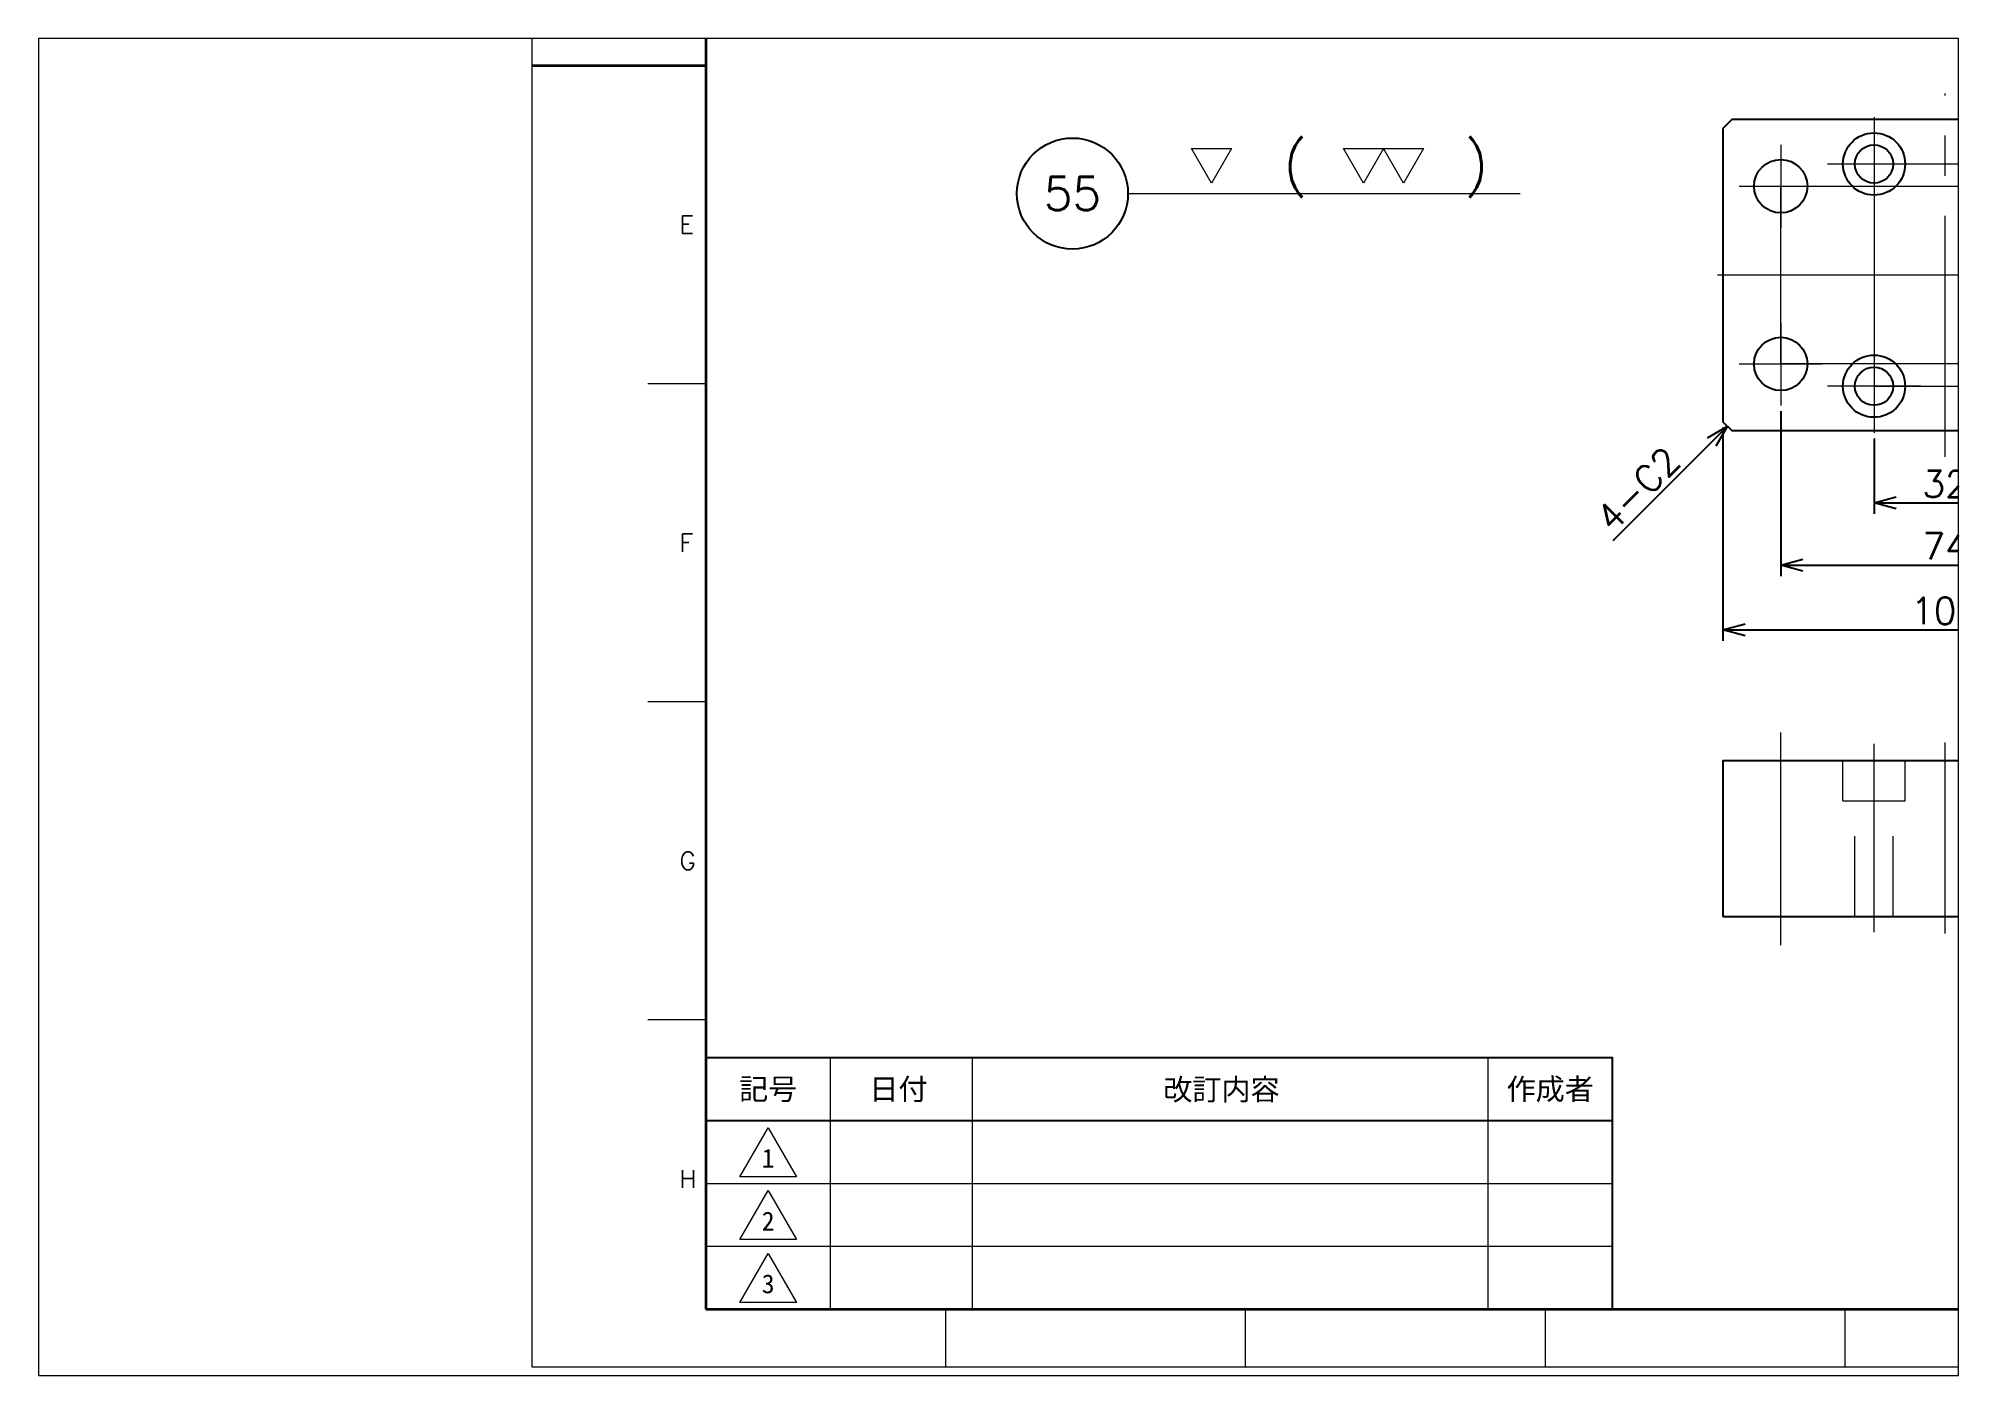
# Paper-space layout 'レイアウト1' of a CAD drawing. Header units: millimetres. Extents: x 29 to 258, y 20 to 179.
# The model-space entities are those that its viewports show. They can reach past a viewport. Long polylines and large blocks are cut down to what shows.
import ezdxf
from ezdxf import colors
from ezdxf.entities.mleader import LeaderData, LeaderLine
from ezdxf.enums import TextEntityAlignment as Align
from ezdxf.math import Vec2, Vec3

# ---------------------------------------------------------------- set-up
doc = ezdxf.new("R2010")
doc.units = ezdxf.units.MM
doc.header["$LTSCALE"] = 0.8
doc.header["$PDMODE"] = 99
doc.header["$PDSIZE"] = 1
doc.linetypes.add('CENTER2', pattern=[28.575, 19.05, -3.175, 3.175, -3.175])
doc.linetypes.add('HIDDEN', pattern=[9.525, 6.35, -3.175])
for name, color, linetype, lineweight in [('01_NORMAL', 7, 'Continuous', 25), ('04_HIDDEN', 2, 'HIDDEN', 13), ('05_CENTER', 4, 'CENTER2', 13), ('07_TEXT', 3, 'Continuous', 13), ('08_DIM', 3, 'Continuous', 13), ('90_FRAME', 5, 'Continuous', 35)]:
    doc.layers.add(name, color=color, linetype=linetype, lineweight=lineweight)
doc.layers.add('91_BLANK', color=5, linetype='Continuous', lineweight=0, plot=False)
doc.styles.add('KSS_TXT', font='txt.shx', dxfattribs={"bigfont": 'extfont2.shx'})
doc.styles.add('MS_G', font='MS Gothic.ttf')
doc.styles.get("Standard").update_dxf_attribs({"font": 'txt.shx', "bigfont": 'extfont2.shx'})
doc.styles.add('表題用', font='MS PGothic.ttf')
doc.dimstyles.new('KSS_DIM', dxfattribs={"dimscale": 2, "dimtxt": 3, "dimasz": 2.5, "dimexe": 1.25, "dimexo": 0.625, "dimtad": 1, "dimdsep": 46, "dimtxsty": 'KSS_TXT', "dimblk": 'OPEN30', "dimcen": 0, "dimazin": 2, "dimtfac": 0.75, "dimtmove": 0, "dimatfit": 3, "dimldrblk": 'OPEN30', "dimfxl": 1.25, "dimtolj": 1, "dimarcsym": 0})

# ---------------------------------------------------------------- blocks, each defined once
blk = doc.blocks.new('AM_BALLOON1')
at = {"transparency": 16777216}
blk.add_circle((0, 0), 5, dxfattribs=at)
blk.add_attdef('B_NUMBER', text='', height=3, dxfattribs=at).set_placement((0, 0), align=Align.MIDDLE_CENTER)
blk = doc.blocks.new('_OPEN')
at = {"color": 0, "linetype": 'ByBlock'}
for p, q in [((-1, 0.167), (0, 0)), ((0, 0), (-1, -0.167)), ((0, 0), (-1, 0))]:
    blk.add_line(p, q, dxfattribs=at)
blk = doc.blocks.new('_Open30')
at = {"color": 0, "linetype": 'ByBlock', "lineweight": -2}
for p, q in [((-1, 0.268), (0, 0)), ((0, 0), (-1, -0.268)), ((0, 0), (-1, 0))]:
    blk.add_line(p, q, dxfattribs=at)
blk = doc.blocks.new('*D162')
at = {"layer": '08_DIM', "color": 0, "lineweight": -2, "transparency": 16777216}
for p, q in [((302.04, 208.91), (302.04, 191.92)), ((334.04, 208.91), (334.04, 191.92)), ((307.04, 194.42), (329.04, 194.42))]:
    blk.add_line(p, q, dxfattribs=at)
at = {"layer": 'Defpoints', "color": 0, "transparency": 16777216}
for p in [(302.04, 210.16), (334.04, 210.16), (334.04, 194.42)]:
    blk.add_point(p, dxfattribs=at)
at = {"layer": '08_DIM', "color": 0, "lineweight": -2, "transparency": 16777216, "xscale": 5, "yscale": 5, "zscale": 5, "rotation": 180}
blk.add_blockref('_Open30', (302.04, 194.42), dxfattribs=at)
at = {"layer": '08_DIM', "color": 0, "lineweight": -2, "transparency": 16777216, "xscale": 5, "yscale": 5, "zscale": 5}
blk.add_blockref('_Open30', (334.04, 194.42), dxfattribs=at)
at = {"layer": '08_DIM', "color": 0, "transparency": 16777216, "insert": (318.04, 198.67), "char_height": 6, "attachment_point": 5, "style": 'KSS_TXT'}
blk.add_mtext('\\A1;32', dxfattribs=at)
blk = doc.blocks.new('*D163')
at = {"layer": '08_DIM', "color": 0, "lineweight": -2, "transparency": 16777216}
for p, q in [((281.04, 215.08), (281.04, 177.9)), ((355.04, 215.08), (355.04, 177.9)), ((286.04, 180.4), (350.04, 180.4))]:
    blk.add_line(p, q, dxfattribs=at)
at = {"layer": 'Defpoints', "color": 0, "transparency": 16777216}
for p in [(281.04, 216.33), (355.04, 216.33), (355.04, 180.4)]:
    blk.add_point(p, dxfattribs=at)
at = {"layer": '08_DIM', "color": 0, "lineweight": -2, "transparency": 16777216, "xscale": 5, "yscale": 5, "zscale": 5, "rotation": 180}
blk.add_blockref('_Open30', (281.04, 180.4), dxfattribs=at)
at = {"layer": '08_DIM', "color": 0, "lineweight": -2, "transparency": 16777216, "xscale": 5, "yscale": 5, "zscale": 5}
blk.add_blockref('_Open30', (355.04, 180.4), dxfattribs=at)
at = {"layer": '08_DIM', "color": 0, "transparency": 16777216, "insert": (318.04, 184.65), "char_height": 6, "attachment_point": 5, "style": 'KSS_TXT'}
blk.add_mtext('\\A1;74', dxfattribs=at)
blk = doc.blocks.new('*D164')
at = {"layer": '08_DIM', "color": 0, "lineweight": -2, "transparency": 16777216}
for p, q in [((268.04, 211.42), (268.04, 163.37)), ((368.04, 211.42), (368.04, 163.37)), ((273.04, 165.87), (363.04, 165.87))]:
    blk.add_line(p, q, dxfattribs=at)
at = {"layer": 'Defpoints', "color": 0, "transparency": 16777216}
for p in [(268.04, 212.67), (368.04, 212.67), (368.04, 165.87)]:
    blk.add_point(p, dxfattribs=at)
at = {"layer": '08_DIM', "color": 0, "lineweight": -2, "transparency": 16777216, "xscale": 5, "yscale": 5, "zscale": 5, "rotation": 180}
blk.add_blockref('_Open30', (268.04, 165.87), dxfattribs=at)
at = {"layer": '08_DIM', "color": 0, "lineweight": -2, "transparency": 16777216, "xscale": 5, "yscale": 5, "zscale": 5}
blk.add_blockref('_Open30', (368.04, 165.87), dxfattribs=at)
at = {"layer": '08_DIM', "color": 0, "transparency": 16777216, "insert": (318.04, 170.12), "char_height": 6, "attachment_point": 5, "style": 'KSS_TXT'}
blk.add_mtext('\\A1;100', dxfattribs=at)
blk = doc.blocks.new('*D170')
at = {"layer": '08_DIM', "color": 0, "lineweight": -2, "transparency": 16777216}
blk.add_line((265.51, 208.14), (243.26, 185.89), dxfattribs=at)
at = {"layer": 'Defpoints', "color": 0, "transparency": 16777216}
for p in [(269.04, 211.67), (234.8, 177.43), (234.8, 177.43)]:
    blk.add_point(p, dxfattribs=at)
at = {"layer": '08_DIM', "color": 0, "lineweight": -2, "transparency": 16777216, "xscale": 5, "yscale": 5, "zscale": 5, "rotation": 45}
blk.add_blockref('_Open30', (269.04, 211.67), dxfattribs=at)
at = {"layer": '08_DIM', "color": 0, "transparency": 16777216, "insert": (248.92, 197.56), "char_height": 6, "attachment_point": 5, "rotation": 45, "style": 'KSS_TXT'}
blk.add_mtext('\\A1;4-C2', dxfattribs=at)
blk = doc.blocks.new('p1ba02')
for p, q in [((-1.5, 2.6), (1.5, 2.6)), ((0, 0), (-1.5, 2.6)), ((1.5, 2.6), (0, 0)), ((3, 0), (1.5, 2.6)), ((1.5, 2.6), (4.5, 2.6)), ((4.5, 2.6), (3, 0))]:
    blk.add_line(p, q)
blk = doc.blocks.new('p1ba01')
for p, q in [((0, 0), (-1.5, 2.6)), ((-1.5, 2.6), (1.5, 2.6)), ((1.5, 2.6), (0, 0))]:
    blk.add_line(p, q)

msp = doc.modelspace()

# ---------------------------------------------------------------- linework, layer by layer
at = {"color": 0}
for points in [[(268.045, 278.674), (268.045, 212.674), (270.045, 210.674), (366.045, 210.674), (368.045, 212.674), (368.045, 278.674), (366.045, 280.674), (270.045, 280.674)], [(268.045, 101.378), (368.045, 101.378), (368.045, 136.378), (268.045, 136.378)]]:
    msp.add_lwpolyline(points, close=True, dxfattribs=at)
for centre, radius in [((302.045, 270.674), 7), ((302.045, 270.674), 4.3), ((281.045, 265.674), 6), ((281.045, 225.674), 6), ((302.045, 220.674), 7), ((302.045, 220.674), 4.3)]:
    msp.add_circle(centre, radius, dxfattribs=at)
at = {"layer": '04_HIDDEN'}
for p, q in [((295.045, 127.378), (295.045, 136.378)), ((309.045, 127.378), (309.045, 136.378)), ((295.045, 127.378), (309.045, 127.378)), ((297.745, 101.378), (297.745, 127.378)), ((306.345, 101.378), (306.345, 127.378))]:
    msp.add_line(p, q, dxfattribs=at)
at = {"layer": '05_CENTER'}
for p, q in [((318.045, 204.796), (318.045, 286.552)), ((302.045, 281.185), (302.045, 260.164)), ((281.045, 275.015), (281.045, 256.333)), ((312.555, 270.674), (291.534, 270.674)), ((271.704, 265.674), (290.386, 265.674)), ((374.075, 245.674), (262.015, 245.674)), ((281.045, 235.015), (281.045, 216.333)), ((302.045, 231.185), (302.045, 210.164)), ((271.704, 225.674), (290.386, 225.674)), ((312.555, 220.674), (291.534, 220.674)), ((281.045, 94.876), (281.045, 142.721)), ((302.045, 97.86), (302.045, 140.234)), ((318.045, 97.516), (318.045, 140.479))]:
    msp.add_line(p, q, dxfattribs=at)
for points in [[(302.045, 220.674), (334.045, 220.674), (334.045, 270.674), (302.045, 270.674)], [(281.045, 265.674), (355.045, 265.674), (355.045, 225.674), (281.045, 225.674)]]:
    msp.add_lwpolyline(points, close=True, dxfattribs=at)
at = {"layer": '08_DIM'}
msp.add_line((134.151, 264.012), (222.373, 264.012), dxfattribs=at)
at = {"layer": '90_FRAME'}
msp.add_line((0, 292.812), (39.164, 292.812), dxfattribs=at)
at = {"layer": '90_FRAME', "color": 4, "lineweight": 13}
for p, q in [((39.164, 221.233), (26.096, 221.233)), ((39.164, 149.654), (26.096, 149.654)), ((39.164, 78.074), (26.096, 78.074)), ((93.133, 0), (93.133, 13.01)), ((160.615, 0), (160.615, 13.01)), ((228.097, 0), (228.097, 13.01)), ((295.58, 0), (295.58, 13.01))]:
    msp.add_line(p, q, dxfattribs=at)
at = {"layer": '90_FRAME', "color": 0, "lineweight": 13}
for p, q in [((67.164, 13.01), (67.164, 69.581)), ((99.164, 13.01), (99.164, 69.581)), ((215.164, 13.01), (215.164, 69.581)), ((39.164, 41.296), (243.164, 41.296)), ((39.164, 27.153), (243.164, 27.153))]:
    msp.add_line(p, q, dxfattribs=at)
at = {"layer": '90_FRAME', "color": 0, "lineweight": 25}
msp.add_line((39.164, 55.438), (243.164, 55.438), dxfattribs=at)
at = {"layer": '90_FRAME'}
msp.add_lwpolyline([(39.164, 13.01), (821.924, 13.01), (821.924, 572.615), (39.164, 572.615)], close=True, dxfattribs=at)
at = {"layer": '90_FRAME', "color": 0, "lineweight": 25}
msp.add_lwpolyline([(39.164, 13.01), (243.164, 13.01), (243.164, 69.581), (39.164, 69.581)], close=True, dxfattribs=at)
at = {"layer": '90_FRAME', "color": 0, "lineweight": 13}
for points in [[(46.8, 42.798), (53.164, 53.821), (59.529, 42.798), (46.8, 42.798)], [(46.8, 28.655), (53.164, 39.678), (59.529, 28.655), (46.8, 28.655)], [(46.8, 14.512), (53.164, 25.535), (59.529, 14.512), (46.8, 14.512)]]:
    msp.add_lwpolyline(points, dxfattribs=at)
at = {"layer": '91_BLANK'}
msp.add_lwpolyline([(0, 0), (834.992, 0), (834.992, 587.7), (0, 587.7)], close=True, dxfattribs=at)

# ---------------------------------------------------------------- block references
at = {"layer": '08_DIM', "xscale": 3, "yscale": 3, "zscale": 3}
for name, p in [('p1ba01', (152.965, 266.396)), ('p1ba02', (187.177, 266.396))]:
    msp.add_blockref(name, p, dxfattribs=at)

# ---------------------------------------------------------------- texts
at = {"layer": '07_TEXT', "style": 'KSS_TXT'}
msp.add_text('(    )', height=9, dxfattribs=at).set_placement((169.102, 266.171))
at = {"layer": '90_FRAME', "color": 0, "lineweight": 13, "style": 'KSS_TXT'}
for s, p in [('E', (33.228, 257.023)), ('F', (33.228, 185.443)), ('G', (33.228, 113.864)), ('H', (33.228, 42.285))]:
    msp.add_text(s, height=4.033, dxfattribs=at).set_placement(p, align=Align.MIDDLE_LEFT)
at = {"layer": '90_FRAME', "color": 0, "style": '表題用'}
for s, p in [('記号', (53.164, 62.51)), ('日付', (82.477, 62.51)), ('作成者', (229.164, 62.51))]:
    msp.add_text(s, height=4.8, dxfattribs=at).set_placement(p, align=Align.MIDDLE_CENTER)
msp.add_text('改訂内容', height=4.8, dxfattribs=at).set_placement((155.164, 62.51), align=Align.MIDDLE)
at = {"layer": '90_FRAME', "color": 0, "lineweight": 13, "style": 'MS_G'}
for s, p in [('1', (53.164, 46.953)), ('2', (53.164, 32.81)), ('3', (53.164, 18.667))]:
    msp.add_text(s, height=4.243, dxfattribs=at).set_placement(p, align=Align.MIDDLE)

# ---------------------------------------------------------------- dimensions: what is measured, and where the dimension line sits
at = {"layer": '08_DIM'}
for base, p1, p2, picture, middle in [((355.045, 180.4), (281.045, 216.333), (355.045, 216.333), '*D163', (318.045, 184.65)), ((368.045, 165.874), (268.045, 212.674), (368.045, 212.674), '*D164', (318.045, 170.124)), ((334.045, 194.425), (302.045, 210.164), (334.045, 210.164), '*D162', (318.045, 198.675))]:
    dim = msp.add_linear_dim(base=base, p1=p1, p2=p2, dimstyle='KSS_DIM', dxfattribs=at)
    dim.commit()
    dim.dimension.update_dxf_attribs({"geometry": picture, "text_midpoint": middle})
dim = msp.add_aligned_dim(p1=(269.045, 211.674), p2=(234.798, 177.427), distance=0, text='4-C2', dimstyle='KSS_DIM', override={"dimse1": 1, "dimse2": 1, "dimsd2": 1}, dxfattribs=at)
dim.commit()
dim.dimension.update_dxf_attribs({"geometry": '*D170', "text_midpoint": (248.916, 197.556)})

# ---------------------------------------------------------------- leaders
ml = msp.add_multileader_block('Standard', dxfattribs=at)
ml.set_content('AM_BALLOON1', color=256, scale=2.5)
ml.set_attribute('B_NUMBER', '54', width=0)
ml.set_leader_properties(color=256, linetype='ByLayer', lineweight=-1)
ml.set_arrow_properties(name='OPEN')
ml.build(insert=Vec2(0, 0))
ml.multileader.update_dxf_attribs({"leader_type": 0, "has_dogleg": 0, "text_right_attachment_type": 6, "dogleg_length": 0, "arrow_head_size": 5, "scale": 2.5, "block_connection_type": 1})
ctx = ml.context
ctx.base_point, ctx.scale, ctx.char_height, ctx.arrow_head_size, ctx.landing_gap_size, ctx.plane_origin = Vec3(121.636, 502.243), 2.5, 10, 5, 5, Vec3(121.636, 502.243)
ctx.right_attachment, ctx.attachment_type = 6, 1
notes = []
notes.append((ctx, [(0, (0, 0, 0), (0, 0), (1, 0), 1, [])]))
ctx.block.insert = Vec3(121.636, 502.243)
ml = msp.add_multileader_block('Standard', dxfattribs=at)
ml.set_content('AM_BALLOON1', color=256, scale=2.5)
ml.set_attribute('B_NUMBER', '55', width=0)
ml.set_leader_properties(color=256, linetype='ByLayer', lineweight=-1)
ml.set_arrow_properties(name='OPEN')
ml.build(insert=Vec2(0, 0))
ml.multileader.update_dxf_attribs({"leader_type": 0, "has_dogleg": 0, "text_right_attachment_type": 6, "dogleg_length": 0, "arrow_head_size": 5, "scale": 2.5, "block_connection_type": 1})
ctx = ml.context
ctx.base_point, ctx.scale, ctx.char_height, ctx.arrow_head_size, ctx.landing_gap_size, ctx.plane_origin = Vec3(121.636, 264.022), 2.5, 10, 5, 5, Vec3(121.636, 264.022)
ctx.right_attachment, ctx.attachment_type = 6, 1
notes.append((ctx, [(0, (0, 0, 0), (0, 0), (1, 0), 1, [])]))
ctx.block.insert = Vec3(121.636, 264.022)
for ctx, leaders in notes:
    for number, flags, end, landing, length, lines in leaders:
        leader = LeaderData()
        leader.index, (leader.has_last_leader_line, leader.has_dogleg_vector, leader.attachment_direction) = number, flags
        leader.last_leader_point, leader.dogleg_vector, leader.dogleg_length = Vec3(end), Vec3(landing), length
        for number, points, colour, breaks in lines:
            line = LeaderLine()
            line.index, line.vertices, line.color, line.breaks = number, Vec3.list(points), colors.encode_raw_color(colour), breaks
            leader.lines.append(line)
        ctx.leaders.append(leader)

psp = doc.layouts.new('レイアウト1')

# ---------------------------------------------------------------- viewports
at = {"layer": '01_NORMAL'}
psp.add_viewport(center=(143.2, 99.71), size=(229.12, 159.5289), view_center_point=(104.994, 148.5), view_height=300.88387, dxfattribs=at)

doc.saveas('drawing.dxf')
